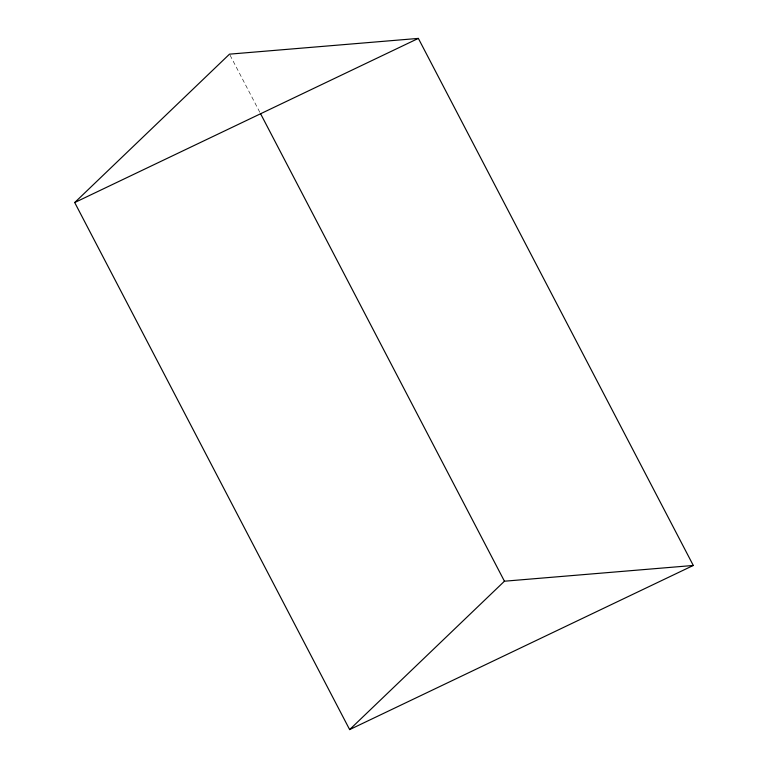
<?xml version="1.0" encoding="UTF-8"?>
<svg xmlns="http://www.w3.org/2000/svg" width="768" height="768" viewBox="0 0 768 768"><rect width="100%" height="100%" fill="white"/><g stroke="black" fill="none" stroke-linecap="round" stroke-linejoin="round"><path stroke-width="0.58" stroke-dasharray="3.84 2.88" d="M230.064 55.21L259.987 112.598"/><path stroke-width="1.15" d="M74.707 202.541L229.507 54.154L418.358 38.4L693.293 565.459L349.642 729.6L74.707 202.541L418.358 38.4M349.642 729.6L504.442 581.213L693.293 565.459M260.544 113.654L504.442 581.213"/></g></svg>
